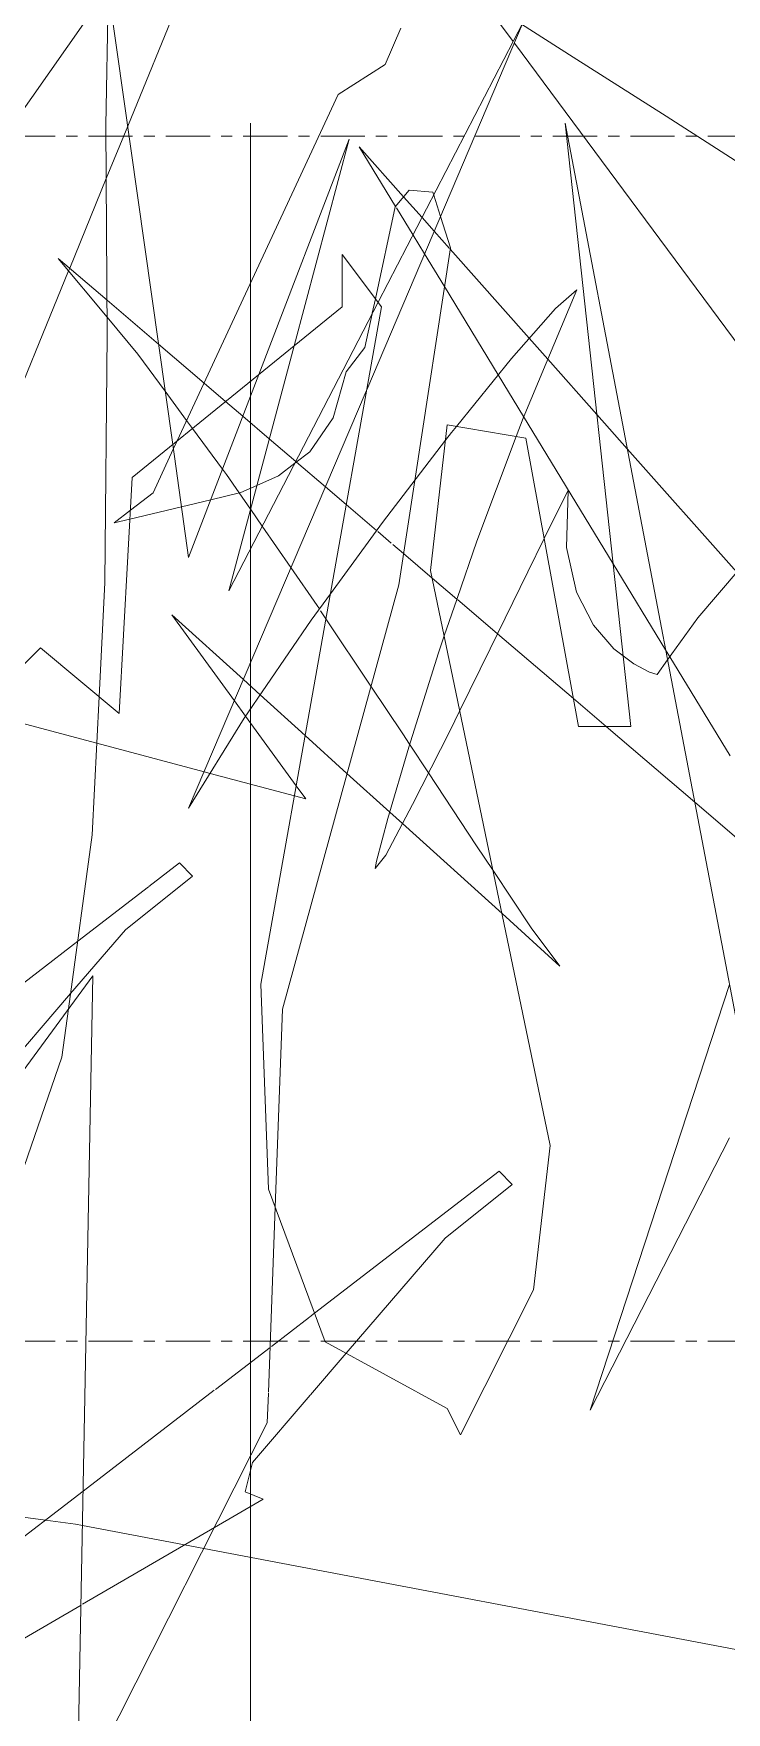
# Model space of a CAD drawing. Header units: inches. Extents: x -9046 to -8234, y -279 to 479.
# Drawn here: x -8364.32 to -8356.49, y 14.18 to 33.16 of the extents above; entities that cross this region are included whole.
import ezdxf

# ---------------------------------------------------------------- set-up
doc = ezdxf.new("R2010")
doc.units = ezdxf.units.IN
doc.header["$MEASUREMENT"] = 0
doc.linetypes.add('Grid Line 1_2_', pattern=[0.875, 0.5, -0.125, 0.125, -0.125])
for name, color, linetype, lineweight in [('A-DETL-GENF', 92, 'Continuous', 9), ('A-FLOR-LEVL-1', 51, 'Grid Line 1_2_', 9), ('C-TOPO', 7, 'Continuous', 9), ('G-ANNO-TEXT', 231, 'Continuous', 9)]:
    doc.layers.add(name, color=color, linetype=linetype, lineweight=lineweight)

# ---------------------------------------------------------------- blocks, each defined once
blk = doc.blocks.new('fountain grass 26746 - fountain grass 26746-1770215-BUILDING SECTION - EAST_WEST - LOOKING SOUTH')
at = {"layer": 'A-DETL-GENF'}
for p, q in [((-8359.283, 33.583), (-8358.903, 33.071)), ((-8358.226, 32.893), (-8358.988, 33.38)), ((-8358.89, 33.054), (-8355.501, 28.478)), ((-8357.175, 32.226), (-8358.226, 32.893)), ((-8356.016, 31.48), (-8357.175, 32.226)), ((-8360.142, 31.316), (-8360.644, 31.882)), ((-8360.644, 31.882), (-8360.233, 31.206)), ((-8360.223, 31.19), (-8360.036, 30.883)), ((-8359.933, 31.081), (-8360.142, 31.316)), ((-8359.796, 30.926), (-8359.933, 31.081)), ((-8360.036, 30.883), (-8359.905, 30.669)), ((-8359.622, 30.729), (-8359.796, 30.926)), ((-8364.045, 30.617), (-8363.493, 29.954)), ((-8363.494, 30.147), (-8364.045, 30.617)), ((-8359.905, 30.669), (-8359.681, 30.3)), ((-8358.723, 29.716), (-8359.616, 30.723)), ((-8359.681, 30.3), (-8359.074, 29.302)), ((-8362.912, 29.649), (-8363.494, 30.147)), ((-8363.493, 29.954), (-8363.145, 29.536)), ((-8362.398, 29.209), (-8362.912, 29.649)), ((-8358.514, 29.48), (-8358.723, 29.716)), ((-8363.145, 29.536), (-8362.837, 29.117)), ((-8357.957, 28.852), (-8358.514, 29.48)), ((-8359.074, 29.302), (-8358.787, 28.832)), ((-8362.836, 29.116), (-8362.594, 28.787)), ((-8362.154, 29), (-8362.398, 29.209)), ((-8361.959, 28.834), (-8362.154, 29)), ((-8362.594, 28.787), (-8362.527, 28.697)), ((-8362.527, 28.697), (-8362.188, 28.237)), ((-8361.66, 28.578), (-8361.959, 28.834)), ((-8358.787, 28.832), (-8357.774, 27.167)), ((-8357.614, 28.466), (-8357.957, 28.852)), ((-8361.361, 28.323), (-8361.66, 28.578)), ((-8361.026, 28.036), (-8361.353, 28.316)), ((-8356.377, 27.071), (-8357.614, 28.466)), ((-8362.188, 28.237), (-8362.144, 28.176)), ((-8362.144, 28.176), (-8361.999, 27.967)), ((-8361.999, 27.967), (-8361.872, 27.783)), ((-8360.79, 27.835), (-8361.026, 28.036)), ((-8361.869, 27.78), (-8361.739, 27.591)), ((-8360.448, 27.543), (-8360.79, 27.835)), ((-8361.739, 27.591), (-8361.415, 27.122)), ((-8360.281, 27.399), (-8360.434, 27.53)), ((-8360.144, 27.283), (-8360.263, 27.384)), ((-8359.819, 27.005), (-8360.144, 27.283)), ((-8357.774, 27.167), (-8357.181, 26.193)), ((-8361.415, 27.122), (-8361.119, 26.694)), ((-8359.541, 26.767), (-8359.819, 27.005)), ((-8361.953, 25.856), (-8362.761, 26.588)), ((-8362.761, 26.588), (-8362.055, 25.617)), ((-8361.119, 26.694), (-8361.094, 26.657)), ((-8361.08, 26.635), (-8361.02, 26.545)), ((-8359.08, 26.373), (-8359.534, 26.762)), ((-8361.02, 26.545), (-8360.512, 25.783)), ((-8358.224, 25.642), (-8359.08, 26.373)), ((-8357.181, 26.193), (-8357.134, 26.115)), ((-8357.134, 26.115), (-8356.451, 24.994)), ((-8361.764, 25.685), (-8361.953, 25.856)), ((-8361.256, 25.225), (-8361.764, 25.685)), ((-8360.512, 25.783), (-8360.151, 25.243)), ((-8357.854, 25.325), (-8358.224, 25.642)), ((-8362.055, 25.617), (-8361.929, 25.443)), ((-8361.929, 25.443), (-8361.357, 24.657)), ((-8363.61, 25.137), (-8364.641, 25.412)), ((-8356.853, 24.469), (-8357.854, 25.325)), ((-8362.397, 24.814), (-8363.61, 25.137)), ((-8360.782, 24.796), (-8361.256, 25.225)), ((-8360.151, 25.243), (-8360.074, 25.125)), ((-8360.074, 25.125), (-8359.86, 24.801)), ((-8362.329, 24.796), (-8362.397, 24.814)), ((-8361.377, 24.542), (-8362.329, 24.796)), ((-8360.298, 24.358), (-8360.782, 24.796)), ((-8359.86, 24.801), (-8359.318, 23.977)), ((-8361.249, 24.508), (-8361.377, 24.542)), ((-8361.357, 24.657), (-8361.249, 24.508)), ((-8360.155, 24.229), (-8360.298, 24.358)), ((-8356.018, 23.756), (-8356.853, 24.469)), ((-8359.03, 23.211), (-8360.155, 24.229)), ((-8359.318, 23.977), (-8359.131, 23.696)), ((-8359.131, 23.696), (-8358.7, 23.05)), ((-8358.375, 22.617), (-8359.03, 23.211)), ((-8358.7, 23.05), (-8358.375, 22.617))]:
    blk.add_line(p, q, dxfattribs=at)
blk = doc.blocks.new('lupin 26755 - lupin 26755-1770228-BUILDING SECTION - EAST_WEST - LOOKING SOUTH')
at = {"layer": 'A-DETL-GENF'}
for p, q in [((-8362.675, 23.784), (-8363.022, 23.517)), ((-8362.527, 23.635), (-8362.675, 23.784)), ((-8363.287, 23.026), (-8362.527, 23.635)), ((-8363.024, 23.515), (-8363.825, 22.899)), ((-8363.906, 22.306), (-8363.287, 23.026)), ((-8363.825, 22.899), (-8365.353, 21.724)), ((-8365.464, 20.492), (-8363.906, 22.306))]:
    blk.add_line(p, q, dxfattribs=at)
blk = doc.blocks.new('lupin 26755 - lupin 26755-V17-BUILDING SECTION - EAST_WEST - LOOKING SOUTH')
at = {"layer": 'A-DETL-GENF'}
for p, q in [((-8363.26, 32.114), (-8361.468, 36.502)), ((-8363.502, 31.521), (-8363.26, 32.114)), ((-8363.916, 30.507), (-8363.502, 31.521)), ((-8364.788, 28.373), (-8363.929, 30.477)), ((-8363.929, 30.477), (-8363.916, 30.507)), ((-8359.062, 20.298), (-8361.149, 18.692)), ((-8359.674, 19.54), (-8358.914, 20.149)), ((-8358.914, 20.149), (-8359.062, 20.298)), ((-8360.792, 18.239), (-8359.674, 19.54)), ((-8361.206, 18.648), (-8361.637, 18.317)), ((-8361.149, 18.692), (-8361.201, 18.652)), ((-8361.652, 18.305), (-8362.269, 17.831)), ((-8361.194, 17.771), (-8360.792, 18.239)), ((-8362.282, 17.821), (-8363.764, 16.681)), ((-8361.851, 17.006), (-8361.2, 17.764)), ((-8361.933, 16.673), (-8361.851, 17.006)), ((-8363.764, 16.681), (-8365.647, 15.232)), ((-8362.281, 16.269), (-8361.731, 16.59)), ((-8361.731, 16.59), (-8361.933, 16.673)), ((-8363.77, 15.401), (-8362.281, 16.269)), ((-8365.29, 14.514), (-8363.788, 15.39))]:
    blk.add_line(p, q, dxfattribs=at)
blk = doc.blocks.new('hydrangea 26752 - hydrangea 26752-1770219-BUILDING SECTION - EAST_WEST - LOOKING SOUTH')
at = {"layer": 'A-DETL-GENF'}
for p, q in [((-8360.173, 33.222), (-8360.35, 32.81)), ((-8360.35, 32.81), (-8360.882, 32.473)), ((-8360.882, 32.473), (-8362.701, 28.556)), ((-8360.237, 31.201), (-8360.079, 31.391)), ((-8360.079, 31.391), (-8359.813, 31.367)), ((-8359.813, 31.367), (-8359.802, 31.334)), ((-8359.802, 31.334), (-8359.726, 31.091)), ((-8360.46, 30.163), (-8360.237, 31.201)), ((-8359.726, 31.091), (-8359.614, 30.738)), ((-8359.614, 30.738), (-8360.017, 28.109)), ((-8360.496, 29.999), (-8360.46, 30.163)), ((-8360.579, 29.613), (-8360.498, 29.991)), ((-8360.792, 29.336), (-8360.579, 29.613)), ((-8360.937, 28.815), (-8360.792, 29.336)), ((-8361.201, 28.432), (-8360.937, 28.815)), ((-8362.701, 28.556), (-8362.745, 28.462)), ((-8362.745, 28.46), (-8362.973, 27.969)), ((-8361.558, 28.16), (-8361.372, 28.302)), ((-8361.372, 28.302), (-8361.201, 28.432)), ((-8361.8, 28.052), (-8361.558, 28.16)), ((-8360.017, 28.109), (-8360.198, 26.929)), ((-8362.973, 27.969), (-8363.23, 27.771)), ((-8362.322, 27.89), (-8361.983, 27.971)), ((-8361.983, 27.971), (-8361.8, 28.052)), ((-8363.23, 27.771), (-8363.413, 27.629)), ((-8363.235, 27.671), (-8362.653, 27.811)), ((-8362.653, 27.811), (-8362.322, 27.89)), ((-8363.413, 27.629), (-8363.235, 27.671)), ((-8360.198, 26.929), (-8361.512, 22.13)), ((-8361.512, 22.13), (-8361.594, 19.893)), ((-8361.594, 19.893), (-8361.671, 17.798)), ((-8361.671, 17.789), (-8361.683, 17.452)), ((-8361.683, 17.452), (-8363.829, 13.207))]:
    blk.add_line(p, q, dxfattribs=at)
blk = doc.blocks.new('fountain grass 26746 - fountain grass 26746-V21-BUILDING SECTION - EAST_WEST - LOOKING SOUTH')
at = {"layer": 'A-DETL-GENF'}
for p, q in [((-8363.506, 32.123), (-8363.479, 33.667)), ((-8362.752, 28.514), (-8363.479, 33.667)), ((-8358.791, 33.288), (-8360.558, 29.134)), ((-8360.43, 30.122), (-8358.791, 33.288)), ((-8363.492, 29.757), (-8363.506, 32.123)), ((-8361.778, 29.306), (-8360.757, 31.965)), ((-8360.757, 31.965), (-8361.38, 29.629)), ((-8358.185, 30.263), (-8358.793, 28.813)), ((-8358.426, 30.054), (-8358.185, 30.263)), ((-8362.118, 26.86), (-8360.43, 30.122)), ((-8358.924, 29.487), (-8358.426, 30.054)), ((-8363.518, 26.955), (-8363.492, 29.757)), ((-8361.38, 29.629), (-8362.118, 26.86)), ((-8359.546, 28.719), (-8358.924, 29.487)), ((-8362.572, 27.238), (-8361.778, 29.306)), ((-8360.566, 29.116), (-8362.572, 24.402)), ((-8359.601, 28.651), (-8359.546, 28.719)), ((-8358.793, 28.813), (-8358.871, 28.606)), ((-8362.572, 27.238), (-8362.752, 28.514)), ((-8360.382, 27.634), (-8359.67, 28.562)), ((-8359.67, 28.562), (-8359.601, 28.651)), ((-8358.871, 28.606), (-8359.316, 27.423)), ((-8358.42, 27.725), (-8358.283, 27.995)), ((-8358.283, 27.995), (-8358.3, 27.35)), ((-8358.553, 27.452), (-8358.42, 27.725)), ((-8360.97, 26.827), (-8360.382, 27.634)), ((-8359.316, 27.423), (-8359.538, 26.774)), ((-8358.738, 27.075), (-8358.553, 27.452)), ((-8358.3, 27.35), (-8358.19, 26.846)), ((-8359.163, 26.205), (-8358.738, 27.075)), ((-8356.819, 26.555), (-8356.35, 27.103)), ((-8363.583, 25.662), (-8363.518, 26.955)), ((-8361.188, 26.528), (-8360.97, 26.827)), ((-8358.19, 26.846), (-8357.997, 26.47)), ((-8359.542, 26.762), (-8359.683, 26.35)), ((-8361.944, 25.421), (-8361.188, 26.528)), ((-8357.997, 26.47), (-8357.765, 26.204)), ((-8357.159, 26.08), (-8356.819, 26.555)), ((-8359.683, 26.35), (-8359.748, 26.16)), ((-8359.508, 25.506), (-8359.163, 26.205)), ((-8357.765, 26.204), (-8357.661, 26.125)), ((-8359.748, 26.16), (-8360.085, 25.092)), ((-8357.661, 26.125), (-8357.539, 26.033)), ((-8357.539, 26.033), (-8357.362, 25.942)), ((-8357.278, 25.915), (-8357.159, 26.08)), ((-8357.362, 25.942), (-8357.278, 25.915)), ((-8363.662, 24.102), (-8363.583, 25.662)), ((-8359.621, 25.275), (-8359.508, 25.506)), ((-8362.572, 24.402), (-8361.944, 25.421)), ((-8360.04, 24.444), (-8359.621, 25.275)), ((-8360.085, 25.092), (-8360.32, 24.284)), ((-8360.345, 23.872), (-8360.04, 24.444)), ((-8360.32, 24.284), (-8360.448, 23.804)), ((-8363.93, 22.132), (-8363.662, 24.102)), ((-8360.463, 23.719), (-8360.345, 23.872)), ((-8360.448, 23.804), (-8360.463, 23.719)), ((-8356.46, 22.407), (-8358.034, 17.596)), ((-8364.004, 21.586), (-8363.93, 22.132)), ((-8364.622, 19.792), (-8364.004, 21.586)), ((-8358.034, 17.596), (-8356.461, 20.676))]:
    blk.add_line(p, q, dxfattribs=at)
blk = doc.blocks.new('lupin 26755 - lupin 26755-V22-BUILDING SECTION - EAST_WEST - LOOKING SOUTH')
at = {"layer": 'A-DETL-GENF'}
for p, q in [((-8361.874, 19.69), (-8361.874, 32.147)), ((-8361.874, 25.325), (-8361.874, 32.147)), ((-8355.942, 19.69), (-8358.315, 32.147)), ((-8357.574, 25.325), (-8358.315, 32.147)), ((-8361.874, 30.071), (-8361.874, 30.664)), ((-8361.874, 30.664), (-8361.874, 30.071)), ((-8360.836, 30.071), (-8360.836, 30.664)), ((-8360.836, 30.664), (-8360.391, 30.071)), ((-8363.209, 28.143), (-8360.836, 30.071)), ((-8361.874, 29.227), (-8361.874, 30.071)), ((-8361.874, 30.071), (-8361.874, 22.414)), ((-8360.391, 30.071), (-8361.757, 22.414)), ((-8361.874, 28.143), (-8361.874, 29.227)), ((-8361.874, 27.09), (-8361.874, 28.736)), ((-8361.874, 28.736), (-8361.874, 28.588)), ((-8359.837, 27.09), (-8359.65, 28.736)), ((-8359.65, 28.736), (-8358.76, 28.588)), ((-8361.874, 28.588), (-8361.874, 25.325)), ((-8358.76, 28.588), (-8358.167, 25.325)), ((-8363.357, 25.474), (-8363.209, 28.143)), ((-8361.874, 25.474), (-8361.874, 28.143)), ((-8361.874, 26.66), (-8361.874, 27.846)), ((-8361.874, 27.846), (-8361.874, 19.701)), ((-8361.874, 20.588), (-8361.874, 27.09)), ((-8358.485, 20.588), (-8359.837, 27.09)), ((-8361.874, 19.701), (-8361.874, 26.66)), ((-8364.544, 25.918), (-8364.247, 26.215)), ((-8364.247, 26.215), (-8363.357, 25.474)), ((-8361.874, 25.918), (-8361.874, 26.215)), ((-8361.874, 26.215), (-8361.874, 25.474)), ((-8361.874, 19.701), (-8361.874, 25.918)), ((-8358.167, 25.325), (-8357.574, 25.325)), ((-8361.874, 24.419), (-8361.874, 24.435)), ((-8361.874, 24.435), (-8361.874, 19.987)), ((-8361.874, 24.373), (-8361.874, 24.419)), ((-8361.874, 24.144), (-8361.874, 24.373)), ((-8361.874, 24.062), (-8361.874, 24.144)), ((-8361.874, 23.991), (-8361.874, 24.062)), ((-8361.874, 19.701), (-8361.874, 23.991)), ((-8361.874, 9.599), (-8361.874, 23.546)), ((-8361.874, 23.546), (-8361.874, 22.804)), ((-8361.874, 22.804), (-8361.874, 9.599)), ((-8364.525, 21.321), (-8363.654, 22.508)), ((-8363.856, 11.773), (-8363.654, 22.508)), ((-8361.874, 21.321), (-8361.874, 22.508)), ((-8361.874, 19.701), (-8361.874, 22.508)), ((-8361.874, 22.414), (-8361.874, 20.095)), ((-8361.757, 22.414), (-8361.669, 20.095)), ((-8361.874, 20.91), (-8361.874, 21.321)), ((-8361.874, 21.321), (-8361.874, 19.701)), ((-8361.874, 21.321), (-8361.874, 19.701)), ((-8361.874, 19.701), (-8361.874, 20.91)), ((-8361.874, 18.958), (-8361.874, 20.588)), ((-8361.874, 19.69), (-8361.874, 20.58)), ((-8361.874, 20.58), (-8361.874, 19.69)), ((-8358.676, 18.958), (-8358.485, 20.588)), ((-8361.874, 20.095), (-8361.874, 18.369)), ((-8361.874, 19.987), (-8361.874, 19.701)), ((-8361.669, 20.095), (-8361.029, 18.369)), ((-8361.874, 15.689), (-8361.874, 19.698)), ((-8361.874, 19.698), (-8361.874, 19.349)), ((-8361.874, 16.576), (-8361.874, 19.698)), ((-8361.874, 19.698), (-8361.874, 14.351)), ((-8361.874, 16.823), (-8361.874, 19.698)), ((-8361.874, 19.698), (-8361.874, 17.91)), ((-8361.874, 17.465), (-8361.874, 19.698)), ((-8361.874, 19.698), (-8361.874, 16.725)), ((-8361.874, 9.599), (-8361.874, 19.698)), ((-8361.874, 19.69), (-8361.874, 19.496)), ((-8361.874, 19.496), (-8361.874, 15.538)), ((-8361.874, 19.349), (-8361.874, 12.416)), ((-8361.874, 17.317), (-8361.874, 18.958)), ((-8359.501, 17.317), (-8358.676, 18.958)), ((-8361.874, 18.369), (-8361.874, 17.614)), ((-8361.029, 18.369), (-8359.65, 17.614)), ((-8361.874, 17.91), (-8361.874, 17.465)), ((-8361.874, 17.614), (-8361.874, 17.317)), ((-8359.65, 17.614), (-8359.501, 17.317)), ((-8361.874, 17.021), (-8361.874, 17.022)), ((-8361.874, 17.022), (-8361.874, 16.989)), ((-8361.874, 9.599), (-8361.874, 17.021)), ((-8361.874, 16.989), (-8361.874, 16.928)), ((-8361.874, 16.928), (-8361.874, 16.849)), ((-8361.874, 16.849), (-8361.874, 16.759)), ((-8361.874, 15.473), (-8361.874, 16.823)), ((-8361.874, 16.759), (-8361.874, 16.665)), ((-8361.874, 16.725), (-8361.874, 11.105)), ((-8361.874, 16.665), (-8361.874, 16.576)), ((-8361.874, 16.427), (-8361.874, 16.576)), ((-8361.874, 16.576), (-8361.874, 16.559)), ((-8361.874, 16.559), (-8361.874, 16.513)), ((-8361.874, 16.513), (-8361.874, 16.447)), ((-8361.874, 16.447), (-8361.874, 16.368)), ((-8361.874, 16.278), (-8361.874, 16.427)), ((-8361.874, 16.368), (-8361.874, 16.284)), ((-8361.874, 16.284), (-8361.874, 16.202)), ((-8361.874, 16.13), (-8361.874, 16.278)), ((-8361.874, 16.202), (-8361.874, 16.131)), ((-8361.874, 16.131), (-8361.874, 9.599)), ((-8361.874, 15.982), (-8361.874, 16.13)), ((-8361.874, 15.834), (-8361.874, 15.982)), ((-8361.874, 15.686), (-8361.874, 15.834)), ((-8361.874, 9.599), (-8361.874, 15.689)), ((-8361.874, 15.538), (-8361.874, 15.686)), ((-8361.874, 14.203), (-8361.874, 15.473)), ((-8361.874, 14.351), (-8361.874, 14.203))]:
    blk.add_line(p, q, dxfattribs=at)

msp = doc.modelspace()

# ---------------------------------------------------------------- linework, layer by layer
at = {"layer": 'A-FLOR-LEVL-1'}
for p, q in [((-8237.20435, 32), (-9030.84431, 32)), ((-8237.20435, 18.375), (-9030.84431, 18.375))]:
    msp.add_line(p, q, dxfattribs=at)
at = {"layer": 'C-TOPO'}
for p, q in [((-8364.19111, 16.35203), (-8365.65705, 16.55112)), ((-8363.84912, 16.30559), (-8364.19111, 16.35203)), ((-8363.84912, 16.30559), (-8363.7711, 16.29079)), ((-8363.7711, 16.29079), (-8362.61894, 16.07232)), ((-8362.61894, 16.07232), (-8362.40147, 16.03108)), ((-8362.40147, 16.03108), (-8355.57095, 14.73587))]:
    msp.add_line(p, q, dxfattribs=at)
at = {"layer": 'G-ANNO-TEXT'}
msp.add_line((-8402.99212, -22.60766), (-8351.45254, 50.80223), dxfattribs=at)

# ---------------------------------------------------------------- block references
at = {"layer": 'A-DETL-GENF'}
for name in ['lupin 26755 - lupin 26755-1770228-BUILDING SECTION - EAST_WEST - LOOKING SOUTH', 'lupin 26755 - lupin 26755-V17-BUILDING SECTION - EAST_WEST - LOOKING SOUTH', 'hydrangea 26752 - hydrangea 26752-1770219-BUILDING SECTION - EAST_WEST - LOOKING SOUTH', 'fountain grass 26746 - fountain grass 26746-1770215-BUILDING SECTION - EAST_WEST - LOOKING SOUTH', 'fountain grass 26746 - fountain grass 26746-V21-BUILDING SECTION - EAST_WEST - LOOKING SOUTH', 'lupin 26755 - lupin 26755-V22-BUILDING SECTION - EAST_WEST - LOOKING SOUTH']:
    msp.add_blockref(name, (0, 0), dxfattribs=at)

doc.saveas('drawing.dxf')
